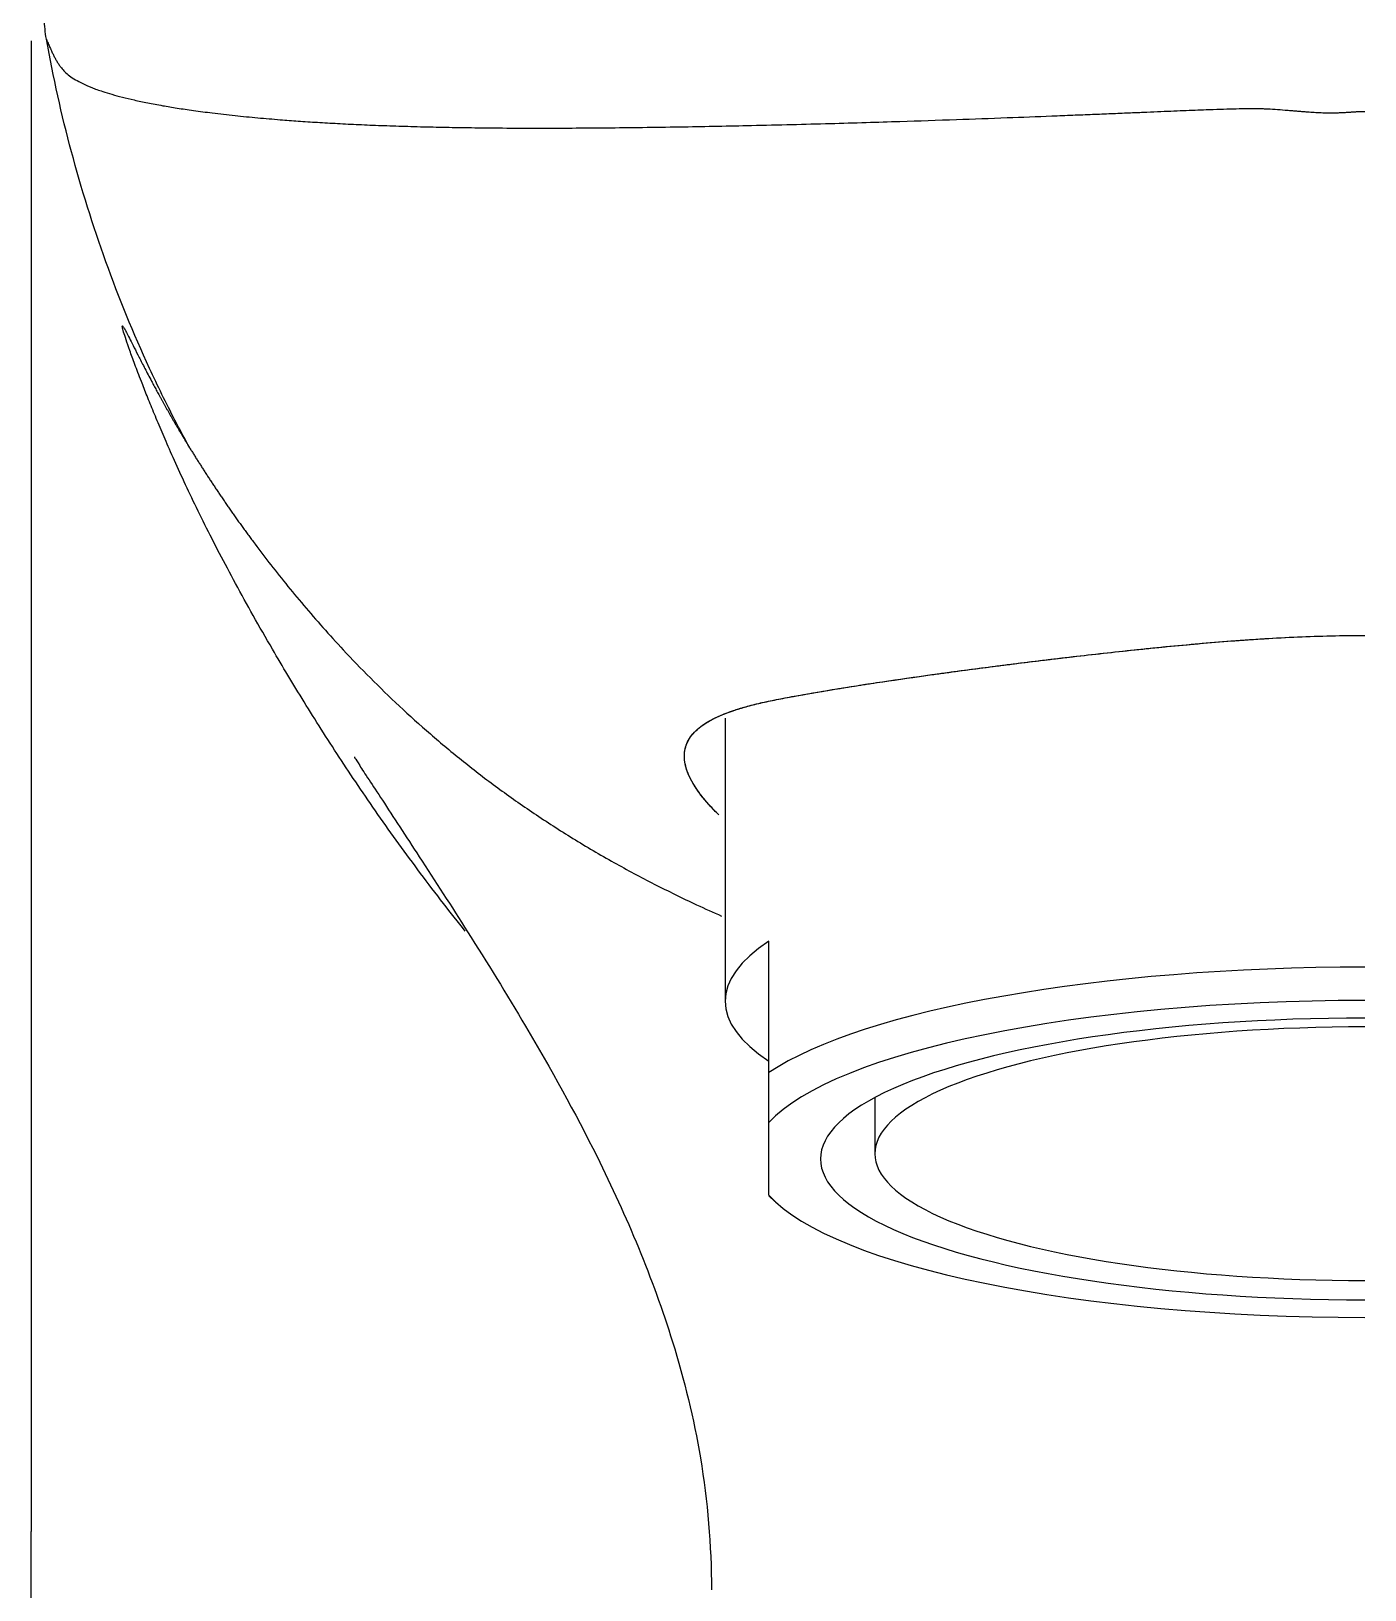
# Model space of a CAD drawing. Extents: x 1488 to 2842, y 0 to 992.
# Drawn here: x 1777.79 to 1802.29, y 378.95 to 407.59 of the extents above; entities that cross this region are included whole.
import ezdxf

# ---------------------------------------------------------------- set-up
doc = ezdxf.new("R2010")
doc.units = 0
doc.header["$LTSCALE"] = 10
doc.header["$MEASUREMENT"] = 0
doc.layers.add('1', color=7, linetype='CONTINUOUS')

msp = doc.modelspace()

# ---------------------------------------------------------------- linework, layer by layer
at = {"layer": '1', "color": 7, "linetype": 'Continuous', "lineweight": -3}
for p, q in [((1790.54, 394.963), (1790.54, 389.764)), ((1791.34, 388.452), (1791.34, 390.867)), ((1793.29, 387.994), (1793.29, 386.963)), ((1791.34, 386.198), (1791.34, 387.534)), ((1791.34, 386.189), (1791.452, 386.086))]:
    msp.add_line(p, q, dxfattribs=at)
for centre, major_axis, start_param, end_param in [((1802.29, 389.764), (-11.75, 0), 5.912046, 6.654324), ((1802.29, 387.349), (-11.75, 0), 4.712389, 5.912046), ((1802.29, 386.866), (-11.25, 0), 4.712389, 6.051729), ((1802.29, 386.866), (-10, 0), 4.712389, 7.853982), ((1802.29, 386.963), (-9, 0), 4.712389, 7.853982), ((1802.29, 386.866), (-11.25, 0), 0.231456, 1.570796)]:
    msp.add_ellipse(centre, major_axis=major_axis, ratio=0.258819, start_param=start_param, end_param=end_param, dxfattribs=at)
for points in [[(1778.07, 407.439), (1778.048, 407.561), (1778.024, 407.809), (1778.048, 408.181), (1778.132, 408.545), (1778.274, 408.891), (1778.469, 409.21), (1778.713, 409.492), (1779, 409.732), (1779.214, 409.859), (1779.326, 409.913)], [(1778.07, 407.439), (1778.048, 407.561), (1778.024, 407.809), (1778.048, 408.181), (1778.132, 408.545), (1778.274, 408.891), (1778.469, 409.21), (1778.713, 409.492), (1779, 409.732), (1779.214, 409.859), (1779.326, 409.913)], [(1791.34, 387.534), (1791.34, 387.622), (1791.34, 387.807), (1791.34, 388.112), (1791.34, 388.336), (1791.34, 388.452)]]:
    msp.add_open_spline(points, degree=3, dxfattribs=at)
for points, knots in [([(1777.791, 407.407), (1777.791, 407.38), (1777.791, 407.308), (1777.791, 407.186), (1777.791, 407.033), (1777.791, 406.86), (1777.791, 406.664), (1777.791, 406.429), (1777.791, 406.17), (1777.791, 405.903), (1777.791, 405.667), (1777.791, 405.451), (1777.791, 405.227), (1777.791, 404.963), (1777.791, 404.636), (1777.791, 404.32), (1777.791, 404.042), (1777.791, 403.833), (1777.791, 403.638), (1777.791, 403.146), (1777.791, 402.339), (1777.791, 401.175), (1777.791, 400.028), (1777.791, 398.919), (1777.791, 397.877), (1777.791, 396.92), (1777.791, 396.062), (1777.791, 395.303), (1777.791, 394.651), (1777.791, 393.92), (1777.791, 393.116), (1777.791, 392.247), (1777.791, 391.53), (1777.791, 391.028), (1777.791, 390.675), (1777.791, 390.416), (1777.791, 390.118), (1777.791, 389.799), (1777.791, 389.459), (1777.791, 389.117), (1777.791, 388.773), (1777.791, 388.429), (1777.791, 388.083), (1777.791, 387.702), (1777.791, 387.246), (1777.791, 386.671), (1777.791, 385.969), (1777.791, 384.957), (1777.791, 383.81), (1777.791, 382.832), (1777.791, 382.269), (1777.791, 381.995), (1777.791, 381.756), (1777.791, 381.553), (1777.791, 381.387), (1777.791, 381.257), (1777.791, 381.134), (1777.791, 381.008), (1777.791, 380.867), (1777.791, 380.732), (1777.791, 380.601), (1777.791, 380.475), (1777.791, 380.355), (1777.791, 380.239), (1777.791, 380.128), (1777.791, 380.055), (1777.791, 380.02)], [0, 0, 0, 0, 0.006738, 0.017128, 0.028716, 0.041503, 0.055489, 0.070674, 0.090047, 0.106974, 0.121454, 0.133485, 0.145484, 0.160389, 0.178201, 0.198921, 0.210242, 0.220698, 0.230287, 0.23901, 0.292267, 0.3417, 0.387311, 0.429083, 0.467003, 0.499894, 0.528862, 0.553904, 0.575016, 0.592194, 0.623928, 0.650726, 0.672584, 0.689378, 0.696104, 0.704355, 0.712615, 0.722658, 0.732701, 0.742744, 0.752787, 0.76283, 0.772874, 0.782917, 0.795878, 0.812374, 0.832409, 0.855983, 0.898523, 0.929286, 0.937944, 0.945592, 0.952229, 0.957856, 0.962472, 0.966078, 0.968672, 0.972701, 0.976592, 0.980347, 0.983965, 0.987445, 0.990789, 0.993997, 0.997067, 1, 1, 1, 1]), ([(1777.791, 407.407), (1777.791, 407.38), (1777.791, 407.308), (1777.791, 407.186), (1777.791, 407.033), (1777.791, 406.86), (1777.791, 406.664), (1777.791, 406.429), (1777.791, 406.17), (1777.791, 405.903), (1777.791, 405.667), (1777.791, 405.451), (1777.791, 405.227), (1777.791, 404.963), (1777.791, 404.636), (1777.791, 404.32), (1777.791, 404.042), (1777.791, 403.833), (1777.791, 403.638), (1777.791, 403.146), (1777.791, 402.339), (1777.791, 401.175), (1777.791, 400.028), (1777.791, 398.919), (1777.791, 397.877), (1777.791, 396.92), (1777.791, 396.062), (1777.791, 395.303), (1777.791, 394.651), (1777.791, 393.92), (1777.791, 393.116), (1777.791, 392.247), (1777.791, 391.53), (1777.791, 391.028), (1777.791, 390.675), (1777.791, 390.416), (1777.791, 390.118), (1777.791, 389.799), (1777.791, 389.459), (1777.791, 389.117), (1777.791, 388.773), (1777.791, 388.429), (1777.791, 388.083), (1777.791, 387.702), (1777.791, 387.246), (1777.791, 386.671), (1777.791, 385.969), (1777.791, 384.957), (1777.791, 383.81), (1777.791, 382.832), (1777.791, 382.269), (1777.791, 381.995), (1777.791, 381.756), (1777.791, 381.553), (1777.791, 381.387), (1777.791, 381.257), (1777.791, 381.134), (1777.791, 381.008), (1777.791, 380.867), (1777.791, 380.732), (1777.791, 380.601), (1777.791, 380.475), (1777.791, 380.355), (1777.791, 380.239), (1777.791, 380.128), (1777.791, 380.055), (1777.791, 380.02)], [0, 0, 0, 0, 0.006738, 0.017128, 0.028716, 0.041503, 0.055489, 0.070674, 0.090047, 0.106974, 0.121454, 0.133485, 0.145484, 0.160389, 0.178201, 0.198921, 0.210242, 0.220698, 0.230287, 0.23901, 0.292267, 0.3417, 0.387311, 0.429083, 0.467003, 0.499894, 0.528862, 0.553904, 0.575016, 0.592194, 0.623928, 0.650726, 0.672584, 0.689378, 0.696104, 0.704355, 0.712615, 0.722658, 0.732701, 0.742744, 0.752787, 0.76283, 0.772874, 0.782917, 0.795878, 0.812374, 0.832409, 0.855983, 0.898523, 0.929286, 0.937944, 0.945592, 0.952229, 0.957856, 0.962472, 0.966078, 0.968672, 0.972701, 0.976592, 0.980347, 0.983965, 0.987445, 0.990789, 0.993997, 0.997067, 1, 1, 1, 1]), ([(1780.704, 399.928), (1780.612, 400.097), (1780.354, 400.579), (1779.804, 401.704), (1779.134, 403.339), (1778.502, 405.364), (1778.195, 406.743), (1778.07, 407.439)], [0, 0, 0, 0, 0.072425, 0.204936, 0.469957, 0.734979, 1, 1, 1, 1]), ([(1780.704, 399.928), (1780.612, 400.097), (1780.354, 400.579), (1779.804, 401.704), (1779.134, 403.339), (1778.502, 405.364), (1778.195, 406.743), (1778.07, 407.439)], [0, 0, 0, 0, 0.072425, 0.204936, 0.469957, 0.734979, 1, 1, 1, 1]), ([(1778.07, 407.439), (1778.072, 407.432), (1778.077, 407.42), (1778.093, 407.382), (1778.117, 407.327), (1778.149, 407.256), (1778.178, 407.192), (1778.207, 407.133), (1778.237, 407.075), (1778.269, 407.019), (1778.304, 406.964), (1778.348, 406.905), (1778.407, 406.84), (1778.489, 406.768), (1778.596, 406.696), (1778.729, 406.623), (1778.894, 406.551), (1779.077, 406.485), (1779.268, 406.426), (1779.46, 406.374), (1779.678, 406.322), (1779.924, 406.269), (1780.188, 406.22), (1780.47, 406.172), (1780.771, 406.128), (1781.061, 406.09), (1781.32, 406.059), (1781.53, 406.036), (1781.739, 406.015), (1781.949, 405.995), (1782.156, 405.977), (1782.402, 405.956), (1782.694, 405.934), (1783.045, 405.911), (1783.416, 405.89), (1783.807, 405.87), (1784.218, 405.853), (1784.653, 405.839), (1785.109, 405.826), (1785.579, 405.817), (1786.1, 405.81), (1786.668, 405.805), (1787.277, 405.805), (1787.863, 405.807), (1788.684, 405.813), (1789.726, 405.827), (1790.848, 405.85), (1791.748, 405.871), (1792.452, 405.889), (1793.115, 405.909), (1793.888, 405.933), (1794.751, 405.961), (1795.683, 405.995), (1796.395, 406.023), (1796.918, 406.044), (1797.282, 406.058), (1797.625, 406.072), (1797.936, 406.085), (1798.22, 406.097), (1798.477, 406.108), (1798.721, 406.118), (1798.952, 406.128), (1799.169, 406.136), (1799.396, 406.145), (1799.63, 406.154), (1799.868, 406.161), (1800.046, 406.164), (1800.17, 406.165), (1800.244, 406.165), (1800.317, 406.164), (1800.387, 406.163), (1800.495, 406.16), (1800.642, 406.152), (1800.791, 406.139), (1800.904, 406.13), (1800.98, 406.124), (1801.055, 406.118), (1801.13, 406.112), (1801.221, 406.105), (1801.33, 406.097), (1801.456, 406.09), (1801.566, 406.087), (1801.659, 406.086), (1801.734, 406.086), (1801.808, 406.088), (1801.881, 406.091), (1801.938, 406.094), (1801.98, 406.096), (1802.008, 406.098), (1802.035, 406.1), (1802.061, 406.102), (1802.086, 406.103), (1802.111, 406.105), (1802.135, 406.107), (1802.159, 406.108), (1802.182, 406.109), (1802.205, 406.11), (1802.227, 406.111), (1802.248, 406.111), (1802.269, 406.112), (1802.283, 406.112), (1802.29, 406.112)], [0, 0, 0, 0, 0.011078, 0.022155, 0.069678, 0.109747, 0.143335, 0.175167, 0.205243, 0.233567, 0.260143, 0.28497, 0.317311, 0.348435, 0.378344, 0.40704, 0.434526, 0.460798, 0.479249, 0.497382, 0.515199, 0.532705, 0.549903, 0.564429, 0.579314, 0.594562, 0.603054, 0.611158, 0.618874, 0.626199, 0.633131, 0.639666, 0.649715, 0.659758, 0.669793, 0.679818, 0.689835, 0.699843, 0.710239, 0.720302, 0.730031, 0.74254, 0.754265, 0.765203, 0.775357, 0.799213, 0.820352, 0.832778, 0.844415, 0.85527, 0.865345, 0.882124, 0.897009, 0.910015, 0.916115, 0.921867, 0.927274, 0.932338, 0.936606, 0.940657, 0.94449, 0.948108, 0.951512, 0.954705, 0.958762, 0.962489, 0.965902, 0.967092, 0.96825, 0.969377, 0.970474, 0.971542, 0.974399, 0.977301, 0.978491, 0.979672, 0.980842, 0.982003, 0.983154, 0.985102, 0.987064, 0.989032, 0.990216, 0.991385, 0.992532, 0.993656, 0.994756, 0.995198, 0.995627, 0.996043, 0.996448, 0.996843, 0.997227, 0.997602, 0.997967, 0.998324, 0.998673, 0.999015, 0.999349, 0.999678, 1, 1, 1, 1]), ([(1785.765, 391.053), (1785.629, 391.222), (1785.351, 391.575), (1784.943, 392.111), (1784.542, 392.657), (1784.159, 393.196), (1783.795, 393.727), (1783.447, 394.249), (1783.117, 394.762), (1782.803, 395.263), (1782.504, 395.754), (1782.19, 396.285), (1781.867, 396.85), (1781.542, 397.438), (1781.246, 397.996), (1780.978, 398.523), (1780.736, 399.019), (1780.519, 399.483), (1780.333, 399.898), (1780.173, 400.267), (1780.037, 400.593), (1779.917, 400.888), (1779.8, 401.185), (1779.692, 401.47), (1779.599, 401.725), (1779.53, 401.925), (1779.485, 402.068), (1779.462, 402.154), (1779.463, 402.18), (1779.48, 402.162), (1779.509, 402.113), (1779.552, 402.032), (1779.609, 401.92), (1779.682, 401.775), (1779.771, 401.599), (1779.876, 401.393), (1779.965, 401.224), (1780.023, 401.115), (1780.045, 401.074), (1780.067, 401.034), (1780.089, 400.992), (1780.112, 400.95), (1780.135, 400.908), (1780.159, 400.864), (1780.183, 400.82), (1780.208, 400.776), (1780.233, 400.731), (1780.259, 400.685), (1780.285, 400.638), (1780.312, 400.591), (1780.339, 400.544), (1780.366, 400.496), (1780.394, 400.447), (1780.423, 400.398), (1780.452, 400.348), (1780.482, 400.297), (1780.512, 400.246), (1780.543, 400.194), (1780.574, 400.142), (1780.606, 400.089), (1780.638, 400.036), (1780.671, 399.982), (1780.693, 399.946), (1780.704, 399.928)], [0, 0, 0, 0, 0.020398, 0.042628, 0.06471, 0.086659, 0.10849, 0.130216, 0.151857, 0.173427, 0.194945, 0.21643, 0.244974, 0.273228, 0.30125, 0.329098, 0.356834, 0.384525, 0.412236, 0.436836, 0.461309, 0.485704, 0.510069, 0.542927, 0.575552, 0.608054, 0.640933, 0.673561, 0.706043, 0.730769, 0.755321, 0.779745, 0.804082, 0.828813, 0.853351, 0.877738, 0.902021, 0.905843, 0.909659, 0.91347, 0.917275, 0.921075, 0.924871, 0.928661, 0.932447, 0.936228, 0.940005, 0.943778, 0.947547, 0.951313, 0.955075, 0.958833, 0.962588, 0.96634, 0.970089, 0.973836, 0.97758, 0.981321, 0.985061, 0.988798, 0.992534, 0.996268, 1, 1, 1, 1]), ([(1785.765, 391.053), (1785.629, 391.222), (1785.351, 391.575), (1784.943, 392.111), (1784.542, 392.657), (1784.159, 393.196), (1783.795, 393.727), (1783.447, 394.249), (1783.117, 394.762), (1782.803, 395.263), (1782.504, 395.754), (1782.19, 396.285), (1781.867, 396.85), (1781.542, 397.438), (1781.246, 397.996), (1780.978, 398.523), (1780.736, 399.019), (1780.519, 399.483), (1780.333, 399.898), (1780.173, 400.267), (1780.037, 400.593), (1779.917, 400.888), (1779.8, 401.185), (1779.692, 401.47), (1779.599, 401.725), (1779.53, 401.925), (1779.485, 402.068), (1779.462, 402.154), (1779.463, 402.18), (1779.48, 402.162), (1779.509, 402.113), (1779.552, 402.032), (1779.609, 401.92), (1779.682, 401.775), (1779.771, 401.599), (1779.876, 401.393), (1779.965, 401.224), (1780.023, 401.115), (1780.045, 401.074), (1780.067, 401.034), (1780.089, 400.992), (1780.112, 400.95), (1780.135, 400.908), (1780.159, 400.864), (1780.183, 400.82), (1780.208, 400.776), (1780.233, 400.731), (1780.259, 400.685), (1780.285, 400.638), (1780.312, 400.591), (1780.339, 400.544), (1780.366, 400.496), (1780.394, 400.447), (1780.423, 400.398), (1780.452, 400.348), (1780.482, 400.297), (1780.512, 400.246), (1780.543, 400.194), (1780.574, 400.142), (1780.606, 400.089), (1780.638, 400.036), (1780.671, 399.982), (1780.693, 399.946), (1780.704, 399.928)], [0, 0, 0, 0, 0.020398, 0.042628, 0.06471, 0.086659, 0.10849, 0.130216, 0.151857, 0.173427, 0.194945, 0.21643, 0.244974, 0.273228, 0.30125, 0.329098, 0.356834, 0.384525, 0.412236, 0.436836, 0.461309, 0.485704, 0.510069, 0.542927, 0.575552, 0.608054, 0.640933, 0.673561, 0.706043, 0.730769, 0.755321, 0.779745, 0.804082, 0.828813, 0.853351, 0.877738, 0.902021, 0.905843, 0.909659, 0.91347, 0.917275, 0.921075, 0.924871, 0.928661, 0.932447, 0.936228, 0.940005, 0.943778, 0.947547, 0.951313, 0.955075, 0.958833, 0.962588, 0.96634, 0.970089, 0.973836, 0.97758, 0.981321, 0.985061, 0.988798, 0.992534, 0.996268, 1, 1, 1, 1]), ([(1780.704, 399.928), (1780.711, 399.917), (1780.723, 399.897), (1780.742, 399.867), (1780.761, 399.837), (1780.78, 399.806), (1780.799, 399.775), (1780.818, 399.744), (1780.838, 399.713), (1780.858, 399.682), (1780.878, 399.651), (1780.898, 399.619), (1780.918, 399.588), (1780.938, 399.556), (1780.959, 399.524), (1780.979, 399.492), (1781, 399.46), (1781.021, 399.427), (1781.042, 399.395), (1781.064, 399.362), (1781.085, 399.329), (1781.107, 399.296), (1781.129, 399.263), (1781.151, 399.23), (1781.173, 399.197), (1781.195, 399.163), (1781.218, 399.13), (1781.24, 399.096), (1781.263, 399.062), (1781.286, 399.028), (1781.31, 398.994), (1781.333, 398.959), (1781.357, 398.925), (1781.38, 398.89), (1781.404, 398.856), (1781.428, 398.821), (1781.453, 398.786), (1781.477, 398.751), (1781.502, 398.716), (1781.527, 398.68), (1781.552, 398.645), (1781.577, 398.609), (1781.602, 398.574), (1781.628, 398.538), (1781.654, 398.502), (1781.68, 398.466), (1781.706, 398.43), (1781.732, 398.393), (1781.759, 398.357), (1781.786, 398.32), (1781.813, 398.284), (1781.84, 398.247), (1781.951, 398.097), (1782.153, 397.829), (1782.463, 397.437), (1782.794, 397.038), (1783.147, 396.631), (1783.551, 396.186), (1784.016, 395.703), (1784.549, 395.186), (1785.12, 394.671), (1785.624, 394.251), (1786.042, 393.923), (1786.36, 393.684), (1786.689, 393.447), (1787.03, 393.213), (1787.381, 392.982), (1787.742, 392.754), (1788.114, 392.531), (1788.609, 392.247), (1789.239, 391.91), (1789.902, 391.586), (1790.319, 391.397), (1790.474, 391.329)], [0, 0, 0, 0, 0.004291, 0.00858, 0.012866, 0.017149, 0.02143, 0.025709, 0.029985, 0.03426, 0.038532, 0.042802, 0.04707, 0.051336, 0.0556, 0.059862, 0.064123, 0.068381, 0.072638, 0.076894, 0.081148, 0.0854, 0.089651, 0.093901, 0.09815, 0.102397, 0.106643, 0.110888, 0.115132, 0.119375, 0.123617, 0.127859, 0.132099, 0.136339, 0.140578, 0.144817, 0.149055, 0.153293, 0.15753, 0.161767, 0.166003, 0.17024, 0.174476, 0.178713, 0.182949, 0.187185, 0.191422, 0.195659, 0.199895, 0.204133, 0.20837, 0.212609, 0.216847, 0.260098, 0.303223, 0.346291, 0.389372, 0.432533, 0.486163, 0.53986, 0.593744, 0.647937, 0.674087, 0.700451, 0.727027, 0.753823, 0.78085, 0.808114, 0.835621, 0.863376, 0.915732, 0.969092, 1, 1, 1, 1]), ([(1780.704, 399.928), (1780.711, 399.917), (1780.723, 399.897), (1780.742, 399.867), (1780.761, 399.837), (1780.78, 399.806), (1780.799, 399.775), (1780.818, 399.744), (1780.838, 399.713), (1780.858, 399.682), (1780.878, 399.651), (1780.898, 399.619), (1780.918, 399.588), (1780.938, 399.556), (1780.959, 399.524), (1780.979, 399.492), (1781, 399.46), (1781.021, 399.427), (1781.042, 399.395), (1781.064, 399.362), (1781.085, 399.329), (1781.107, 399.296), (1781.129, 399.263), (1781.151, 399.23), (1781.173, 399.197), (1781.195, 399.163), (1781.218, 399.13), (1781.24, 399.096), (1781.263, 399.062), (1781.286, 399.028), (1781.31, 398.994), (1781.333, 398.959), (1781.357, 398.925), (1781.38, 398.89), (1781.404, 398.856), (1781.428, 398.821), (1781.453, 398.786), (1781.477, 398.751), (1781.502, 398.716), (1781.527, 398.68), (1781.552, 398.645), (1781.577, 398.609), (1781.602, 398.574), (1781.628, 398.538), (1781.654, 398.502), (1781.68, 398.466), (1781.706, 398.43), (1781.732, 398.393), (1781.759, 398.357), (1781.786, 398.32), (1781.813, 398.284), (1781.84, 398.247), (1781.951, 398.097), (1782.153, 397.829), (1782.463, 397.437), (1782.794, 397.038), (1783.147, 396.631), (1783.551, 396.186), (1784.016, 395.703), (1784.549, 395.186), (1785.12, 394.671), (1785.624, 394.251), (1786.042, 393.923), (1786.36, 393.684), (1786.689, 393.447), (1787.03, 393.213), (1787.381, 392.982), (1787.742, 392.754), (1788.114, 392.531), (1788.609, 392.247), (1789.239, 391.91), (1789.902, 391.586), (1790.319, 391.397), (1790.474, 391.329)], [0, 0, 0, 0, 0.004291, 0.00858, 0.012866, 0.017149, 0.02143, 0.025709, 0.029985, 0.03426, 0.038532, 0.042802, 0.04707, 0.051336, 0.0556, 0.059862, 0.064123, 0.068381, 0.072638, 0.076894, 0.081148, 0.0854, 0.089651, 0.093901, 0.09815, 0.102397, 0.106643, 0.110888, 0.115132, 0.119375, 0.123617, 0.127859, 0.132099, 0.136339, 0.140578, 0.144817, 0.149055, 0.153293, 0.15753, 0.161767, 0.166003, 0.17024, 0.174476, 0.178713, 0.182949, 0.187185, 0.191422, 0.195659, 0.199895, 0.204133, 0.20837, 0.212609, 0.216847, 0.260098, 0.303223, 0.346291, 0.389372, 0.432533, 0.486163, 0.53986, 0.593744, 0.647937, 0.674087, 0.700451, 0.727027, 0.753823, 0.78085, 0.808114, 0.835621, 0.863376, 0.915732, 0.969092, 1, 1, 1, 1]), ([(1790.425, 393.186), (1790.395, 393.215), (1790.365, 393.245), (1790.276, 393.336), (1790.221, 393.398), (1790.12, 393.518), (1790.074, 393.578), (1789.953, 393.751), (1789.893, 393.861), (1789.812, 394.07), (1789.791, 394.17), (1789.79, 394.31), (1789.795, 394.356), (1789.809, 394.422), (1789.816, 394.444), (1789.831, 394.486), (1789.839, 394.507), (1789.889, 394.611), (1789.949, 394.687), (1790.108, 394.828), (1790.206, 394.892), (1790.441, 395.012), (1790.578, 395.067), (1790.754, 395.125), (1790.774, 395.131), (1790.814, 395.143), (1790.834, 395.149), (1790.897, 395.168), (1790.939, 395.18), (1791.07, 395.215), (1791.161, 395.237), (1791.448, 395.3), (1791.655, 395.34), (1792.104, 395.421), (1792.346, 395.462), (1792.733, 395.525), (1792.867, 395.547), (1793.039, 395.574), (1793.074, 395.579), (1793.144, 395.59), (1793.25, 395.606), (1793.357, 395.622), (1793.718, 395.676), (1794.02, 395.72), (1794.649, 395.807), (1794.975, 395.851), (1795.654, 395.939), (1796.005, 395.984), (1796.461, 396.039), (1796.553, 396.05), (1796.737, 396.072), (1796.83, 396.082), (1797.108, 396.115), (1797.295, 396.136), (1797.862, 396.199), (1798.247, 396.24), (1799.028, 396.316), (1799.425, 396.351), (1799.93, 396.39), (1800.031, 396.397), (1800.235, 396.411), (1800.337, 396.418), (1800.644, 396.437), (1800.848, 396.448), (1801.464, 396.475), (1801.877, 396.485), (1802.29, 396.485)], [0, 0, 0, 0, 0.012346, 0.012346, 0.038337, 0.038337, 0.064327, 0.064327, 0.116309, 0.116309, 0.168291, 0.168291, 0.194282, 0.194282, 0.207277, 0.207277, 0.220273, 0.220273, 0.272255, 0.272255, 0.324237, 0.324237, 0.376218, 0.376218, 0.382716, 0.382716, 0.389214, 0.389214, 0.402209, 0.402209, 0.4282, 0.4282, 0.480182, 0.480182, 0.532164, 0.532164, 0.558155, 0.558155, 0.564652, 0.564652, 0.57115, 0.584146, 0.584146, 0.636127, 0.636127, 0.688109, 0.688109, 0.740091, 0.740091, 0.753086, 0.753086, 0.766082, 0.766082, 0.792073, 0.792073, 0.844055, 0.844055, 0.896036, 0.896036, 0.909032, 0.909032, 0.922027, 0.922027, 0.948018, 0.948018, 1, 1, 1, 1]), ([(1790.403, 393.208), (1790.377, 393.233), (1790.353, 393.257), (1790.211, 393.405), (1790.111, 393.524), (1789.952, 393.754), (1789.891, 393.865), (1789.845, 393.984), (1789.841, 393.997), (1789.832, 394.023), (1789.819, 394.062), (1789.81, 394.1), (1789.795, 394.175), (1789.79, 394.223), (1789.791, 394.363), (1789.811, 394.45), (1789.891, 394.613), (1789.951, 394.689), (1790.071, 394.795), (1790.116, 394.829), (1790.191, 394.878), (1790.217, 394.894), (1790.272, 394.925), (1790.301, 394.941), (1790.45, 395.016), (1790.587, 395.07), (1790.82, 395.146), (1790.902, 395.17), (1791.075, 395.216), (1791.166, 395.238), (1791.357, 395.28), (1791.508, 395.311), (1791.668, 395.341), (1791.778, 395.362), (1791.834, 395.372), (1792.118, 395.423), (1792.361, 395.465), (1792.877, 395.549), (1793.15, 395.591), (1793.725, 395.677), (1794.027, 395.721), (1794.424, 395.776), (1794.505, 395.787), (1794.668, 395.809), (1794.75, 395.82), (1794.998, 395.854), (1795.165, 395.876), (1795.676, 395.942), (1796.026, 395.986), (1796.745, 396.073), (1797.114, 396.116), (1797.682, 396.179), (1797.922, 396.205), (1798.166, 396.23), (1798.264, 396.24), (1798.313, 396.245), (1798.46, 396.26), (1798.558, 396.27), (1799.051, 396.318), (1799.448, 396.353), (1800.249, 396.414), (1800.653, 396.439), (1801.467, 396.475), (1801.877, 396.485), (1802.29, 396.485)], [0, 0, 0, 0, 0.010442, 0.010442, 0.062524, 0.062524, 0.114606, 0.114606, 0.121117, 0.121117, 0.127627, 0.140647, 0.140647, 0.166688, 0.166688, 0.21877, 0.21877, 0.270852, 0.270852, 0.296893, 0.296893, 0.309914, 0.309914, 0.322934, 0.322934, 0.375016, 0.375016, 0.401057, 0.401057, 0.427098, 0.427098, 0.453139, 0.46616, 0.46616, 0.47918, 0.47918, 0.531262, 0.531262, 0.583344, 0.583344, 0.635426, 0.635426, 0.648447, 0.648447, 0.661467, 0.661467, 0.687508, 0.687508, 0.73959, 0.73959, 0.791672, 0.791672, 0.817713, 0.824223, 0.824223, 0.830734, 0.830734, 0.843754, 0.843754, 0.895836, 0.895836, 0.947918, 0.947918, 1, 1, 1, 1]), ([(1783.729, 394.252), (1783.728, 394.252), (1783.736, 394.234), (1783.807, 394.121), (1783.98, 393.857), (1784.324, 393.331), (1784.962, 392.357), (1785.859, 390.97), (1787.003, 389.121), (1788.372, 386.659), (1789.493, 384.008), (1790.157, 381.306), (1790.284, 379.77), (1790.29, 378.951)], [0, 0, 0, 0, 0.023464, 0.064759, 0.10296, 0.139623, 0.216888, 0.309089, 0.417919, 0.562875, 0.757034, 0.872503, 1, 1, 1, 1]), ([(1783.729, 394.252), (1783.728, 394.252), (1783.736, 394.234), (1783.807, 394.121), (1783.98, 393.857), (1784.324, 393.331), (1784.962, 392.357), (1785.859, 390.97), (1787.003, 389.121), (1788.372, 386.659), (1789.493, 384.008), (1790.157, 381.306), (1790.284, 379.77), (1790.29, 378.951)], [0, 0, 0, 0, 0.023464, 0.064759, 0.10296, 0.139623, 0.216888, 0.309089, 0.417919, 0.562875, 0.757034, 0.872503, 1, 1, 1, 1]), ([(1777.791, 328.432), (1777.791, 328.455), (1777.791, 329.858), (1777.791, 332.643), (1777.791, 336.786), (1777.791, 340.928), (1777.791, 345.071), (1777.791, 350.4), (1777.791, 356.915), (1777.791, 364.617), (1777.79, 372.318), (1777.79, 377.453), (1777.79, 380.02)], [0, 0, 0, 0, 0.001317, 0.081619, 0.161922, 0.242226, 0.32253, 0.402835, 0.552123, 0.701413, 0.850705, 1, 1, 1, 1]), ([(1777.791, 328.432), (1777.791, 328.455), (1777.791, 329.858), (1777.791, 332.643), (1777.791, 336.786), (1777.791, 340.928), (1777.791, 345.071), (1777.791, 350.4), (1777.791, 356.915), (1777.791, 364.617), (1777.79, 372.318), (1777.79, 377.453), (1777.79, 380.02)], [0, 0, 0, 0, 0.001317, 0.081619, 0.161922, 0.242226, 0.32253, 0.402835, 0.552123, 0.701413, 0.850705, 1, 1, 1, 1])]:
    msp.add_open_spline(points, degree=3, knots=knots, dxfattribs=at)

doc.saveas('drawing.dxf')
